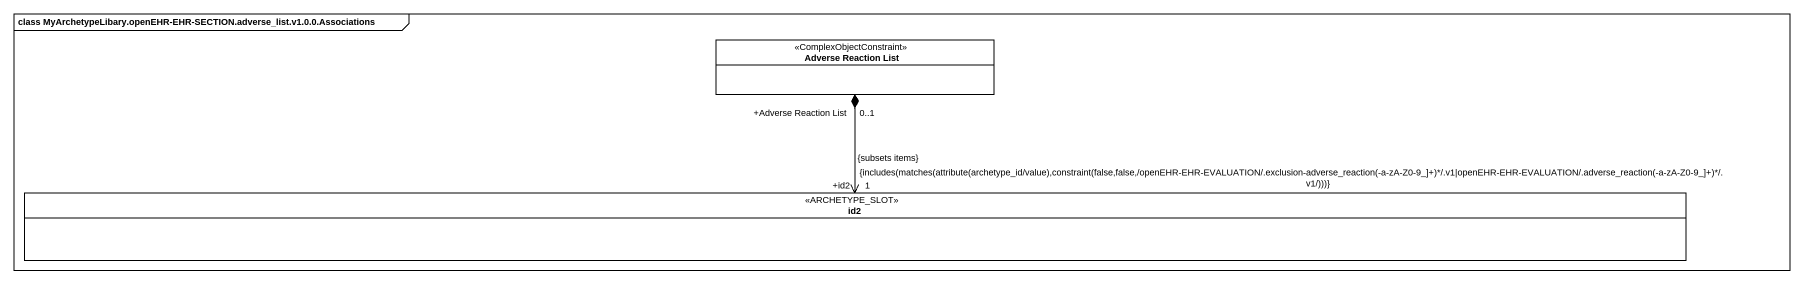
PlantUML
@startuml
mainframe class MyArchetypeLibary.openEHR-EHR-SECTION.adverse_list.v1.0.0.Associations
hide circle
hide empty members
class "Adverse Reaction List" as Adverse_Reaction_List <<ComplexObjectConstraint>>
class id2 <<ARCHETYPE_SLOT>>
Adverse_Reaction_List "+Adverse Reaction List\n0..1" *--> "+id2\n1\n{includes(matches(attribute(archetype_id/value),constraint(false,false,/openEHR-EHR-EVALUATION/.exclusion-adverse_reaction(-a-zA-Z0-9_]+)*/.v1|openEHR-EHR-EVALUATION/.adverse_reaction(-a-zA-Z0-9_]+)*/.v1/)))}\n{subsets items}" id2
@enduml
